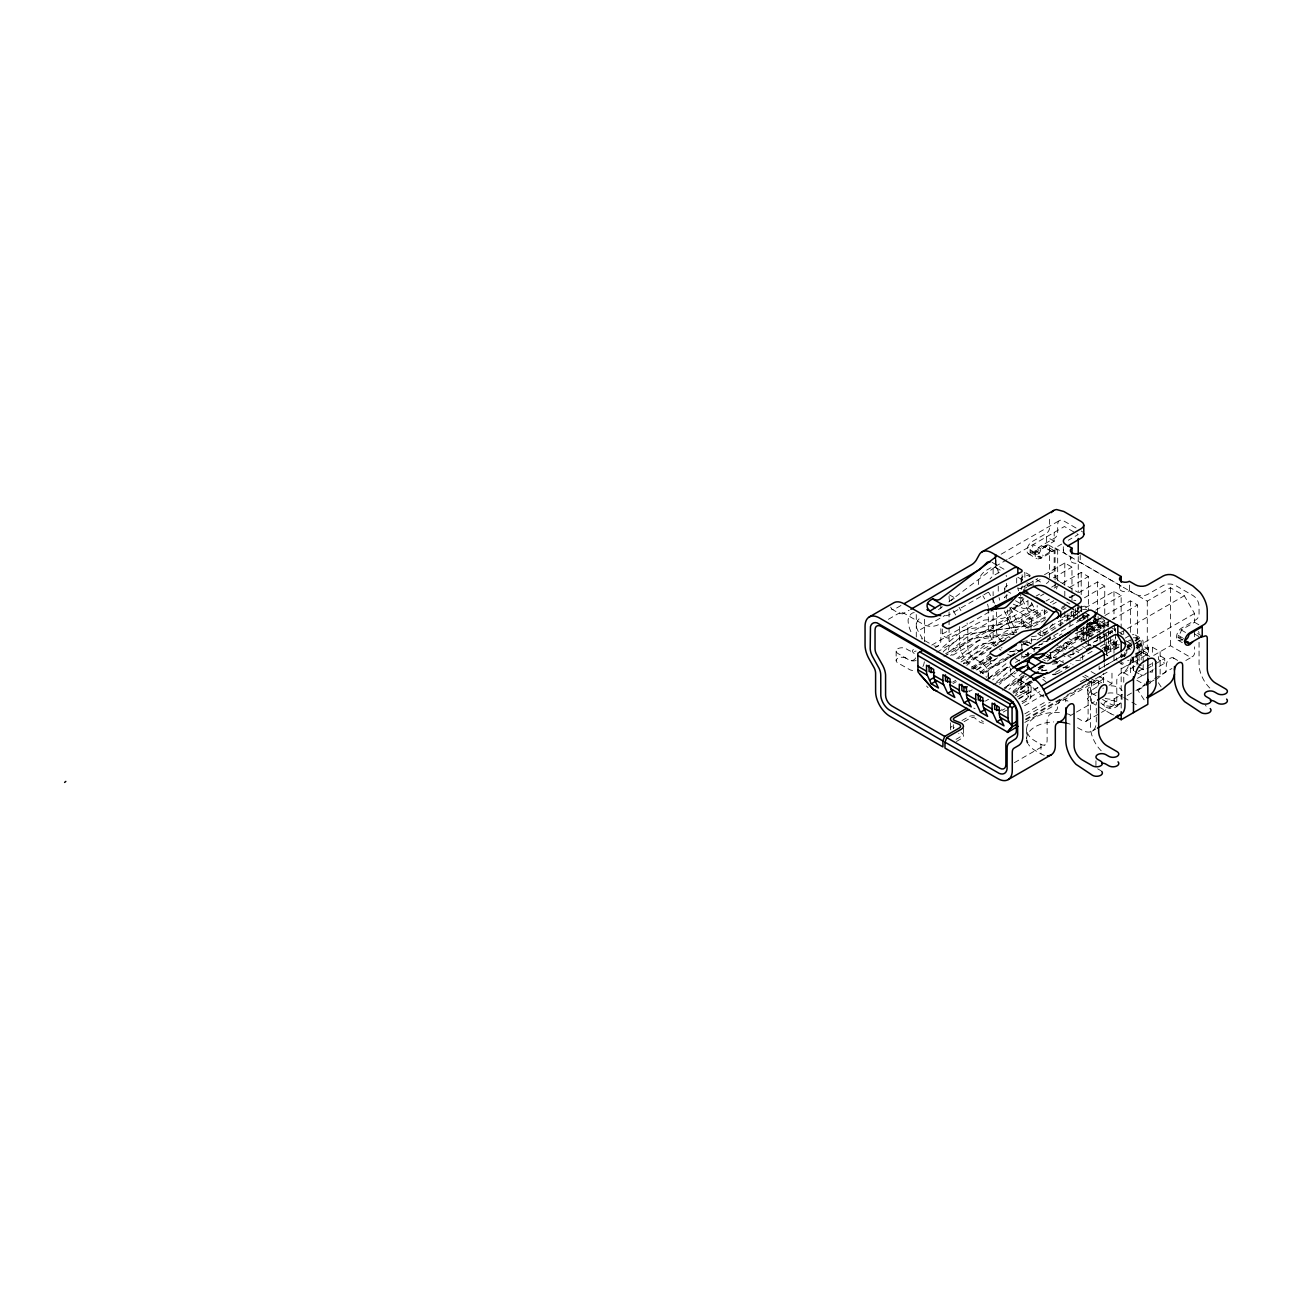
<?xml version="1.0" encoding="UTF-8"?>
<svg xmlns="http://www.w3.org/2000/svg" width="1292" height="1292" viewBox="0 0 1292 1292"><rect width="100%" height="100%" fill="white"/><g stroke="black" fill="none" stroke-linecap="round" stroke-linejoin="round"><path stroke-width="0.75" stroke-dasharray="5 3.75" d="M1057.68 580.56L1057.68 551.716A4.344 2.503 -60 0 0 1054.595 549.94L1051.591 551.458L1043.032 546.112L1032.066 553.493A7.251 4.183 -60 0 1 1026.93 550.537A7.251 4.183 -60 0 1 1032.066 541.655L1046.407 533.37A4.344 2.503 -60 0 0 1049.475 528.057L1049.475 519.772A20.284 11.709 60 0 1 1049.96 515.766M1076.01 527.992L1063.817 520.951A8.689 5.023 60 0 0 1057.68 524.504L1057.68 532.788A4.344 2.503 -60 0 1 1054.595 538.118L1040.254 546.387A7.251 4.183 -60 0 0 1035.134 555.269A7.251 4.183 -60 0 0 1040.254 558.225L1051.236 550.973M1050.428 652.831L1050.315 660.067M1105.161 698.294A11.596 6.686 0 0 0 1113.946 698.972L1122.15 694.24M1116.966 706.336L1122.15 701.33M938.38 624.747A10.772 6.218 0 0 1 923.861 624.714L903.98 613.232L901.025 612.343L899.49 613.232L902.43 613.926L909.164 610.244M1052.786 623.971L1044.679 634.114A12.807 7.009 -62.5 0 1 1044.146 634.776M1023.91 598.842L1009.779 613.975A12.807 7.768 -57.4 0 1 1002.075 618.383L984.972 620.015A10.417 6.315 -57.4 0 0 982.178 620.903L950.185 637.537A2.891 1.68 0 0 1 946.681 637.812L943.16 635.858A2.875 1.663 0 0 1 942.934 633.645L946.729 631.659M1024.831 722.454L1094.389 682.257L1101.591 675.716M990.27 653.671L973.603 667.786A3.65 2.116 -60 0 0 972.811 668.626M976.704 670.015L991.981 657.095M997.44 657.806L980.773 671.921A3.65 2.116 -60 0 0 980.24 672.454M1007.55 667.237L993.096 679.479A1.825 1.05 -60 0 0 992.708 679.899M1013.832 667.27L997.166 681.385A3.65 2.116 -60 0 0 996.374 682.224M1014.721 671.388L1000.266 683.613A1.825 1.05 -60 0 0 999.653 684.372M1023.054 672.599L1006.387 686.714A3.65 2.116 -60 0 0 1005.354 687.877M1023.942 676.701L1009.488 688.943A1.825 1.05 -60 0 0 1008.971 689.524M1030.225 676.733L1013.558 690.849A3.65 2.116 -60 0 0 1012.54 692.028M1031.113 680.852L1016.659 693.077A1.825 1.05 -60 0 0 1015.867 694.208M1144.131 699.828L1137.832 690.154L1145.148 684.211M1156.275 679.511L1165.045 672.373A9.06 5.233 60 0 0 1166.272 669.45L1166.272 665.283A5.798 3.343 -60 0 1 1170.374 658.193A5.798 3.343 -60 0 1 1174.476 660.551M1120.051 703.736L1113.946 706.062A11.596 6.686 0 0 1 1102.754 704.334M1047.473 661.003L1095.309 624.488A3.133 1.938 -3.8 0 0 1095.422 622.033L1095.422 618.254M942.369 606.739L939.171 609.162A23.272 12.468 -63.3 0 1 938.46 609.517M948.796 601.894L995.324 566.768M1021.73 649.86L997.715 665.283A2.875 1.663 0 0 1 993.903 665.154L990.512 663.119A2.891 1.68 0 0 1 990.98 661.1L994.372 658.92M1036.992 640.041L1079.401 612.763M1096.876 686.924L1090.803 690.784A16.376 9.464 60 0 0 1088.106 698.907L1088.106 717.173A8.689 5.023 60 0 1 1081.953 720.71L1077.576 718.19M900.96 605.512L895.792 608.5A8.656 4.296 -53.9 0 1 891.674 609.065L890.689 607.159M888.379 619.304L899.943 612.634M1001.171 554.187L1059.472 520.531M1007.082 559.63L993.128 567.689L993.128 575.699M1008.826 558.628L1064.414 526.522L1078.239 534.517L1068.306 540.25M999.314 572.388A11.596 6.686 -60 0 0 998.248 572.937L994.146 575.295A11.596 6.686 -60 0 0 990.043 578.929M1057.244 579.414A8.689 5.023 60 0 1 1054.175 571.484L1054.175 550.699L1040.851 558.386A4.344 2.503 -60 0 0 1037.783 556.61L1037.783 554.252A4.344 2.503 -60 0 0 1040.851 548.922L1054.175 541.235L1054.175 532.449M1054.175 550.699L1046.488 546.258L1033.164 553.961A4.344 2.503 -60 0 0 1030.095 552.185L1030.095 549.811A4.344 2.503 -60 0 0 1033.164 544.497L1040.851 548.922M1055.063 579.882L1055.063 547.889L1061.685 544.077M920.437 629.575L945.017 615.38M1020.793 588.393L1037.718 578.622M1044.485 574.714L1064.802 562.973L1071.972 567.123L1071.972 593.351M1028.222 586.471L1042.063 578.477M1048.975 574.488L1054.175 571.484M931.742 645.128L989.462 611.794M1053.351 577.863L1071.972 567.123M935.198 647.647L938.476 645.758M936.781 652.282L1020.793 603.768L1020.793 592.237M1011.265 607.192A8.689 5.023 60 0 0 1013.622 609.097L1027.447 601.103M1036.103 596.113L1039.559 594.11M1051.672 587.133L1058.584 583.128M1040.561 595.903L1043.952 593.949M1054.111 588.086L1060.877 584.178M1062.573 583.193L1081.194 572.437L1088.365 576.587L1088.365 610.89M945.663 653.655L1010.037 616.494L1010.037 607.288M1028.287 607.288L1033.196 604.446M943.951 656.417L1027.964 607.918L1037.185 613.232L1037.185 605.544M993.128 631.578L1007.469 623.293L1007.469 609.921M1046.052 601.022L1049.427 599.068M1069.744 587.327L1088.365 576.587M952.64 655.302L1011.297 621.452A8.446 4.877 60 0 1 1010.037 616.494M1004.272 610.906L1010.15 622.469L1028.593 611.827L1034.892 609.42L1031.371 602.524M1010.15 622.469L1016.449 620.079L1034.892 609.42M1028.125 628.17L1021.261 624.197L1021.261 619.466L1040.044 608.629M1050.283 602.702L1053.707 600.732M958.309 658.775L1042.612 610.099M1052.851 604.188L1056.258 602.217M1021.261 624.197L1045.163 610.405M1013.622 609.097L1031.549 619.449L1046.665 610.712M1069.647 597.453L1073.087 595.467M1070.503 597.55L1077.27 593.642M1078.965 592.657L1097.586 581.901L1104.757 586.051L1104.757 616.316M960.973 661.972L1047.731 611.875M963.767 663.894L1010.069 637.166M1025.493 628.267L1046.359 616.219M1061.733 607.337L1068.565 603.396M965.964 663.813L988.493 650.813M1028.384 627.783L1045.729 617.77M1061.33 608.758L1064.802 606.755M1045.503 619.659L1033.552 626.572L1021.261 619.466M1062.589 609.808L1065.997 607.838M1084.44 597.776L1104.757 586.051M971.374 667.318L990.447 656.304M971.39 668.965L992.208 656.95M972.989 669.224L991.852 658.339M1062.412 617.592L1081.194 606.755M952.656 682.144L955.789 680.335M1078.642 610.002L1078.642 605.27L1081.711 607.046L1081.711 611.778L1078.642 610.002L1037.654 633.661L1040.222 635.147L1081.194 611.487M952.947 683.63L956.371 681.659M976.946 669.773L995.809 658.888M1069.97 616.785L1113.979 591.365L1121.149 595.515L1121.149 629.818M980.16 673.358L1024.734 647.631M982.356 673.277L1022.23 650.264M1078.982 619.272L1085.813 615.331M1077.14 620.919L1087.299 615.057M1095.761 610.179L1121.149 595.515M1088.365 615.622L1047.392 639.282L1049.944 640.767M1034.101 651.685L1034.101 648.132L1054.595 636.31M1084.279 619.175L1081.194 620.951L1078.126 619.175M1051.656 639.782L1061.895 633.871M987.782 678.429L1008.6 666.414M1015.528 662.408L1031.145 653.397M985.957 680.674L1009.956 666.817M972.182 689.815L969.048 691.608L969.048 688.458M1086.491 624.391L1095.035 619.466L1098.103 621.242A2.891 1.68 -60 0 1 1100.154 622.421L1100.154 634.437M1080.015 629.317L1093.016 621.807L1099.169 625.36L1079.66 636.617A8.689 5.023 -60 0 1 1073.975 635.519M1086.362 639.702L1086.362 626.249L1103.287 616.478M1104.983 615.493L1130.371 600.828L1137.541 604.979L1137.541 639.282L1132.422 642.253M1075.396 633.758L1097.586 620.951L1097.586 625.683L1047.295 654.721M993.128 684.808L1015.415 671.937M1056.565 648.18L1104.757 620.354M998.748 682.757L1016.077 672.744M1055.063 650.328L1060.974 649.472A22.868 13.195 -60 0 0 1063.784 648.745L1063.784 644.014L1066.336 645.499L1105.613 622.825M1110.458 620.612L1093.533 630.383L1086.362 626.249M1112.154 619.643L1137.541 604.979M1063.784 648.745L1104.757 625.086M1055.063 547.889L1147.28 601.135L1170.455 587.747L1184.296 595.741L1194.535 613.49L1194.535 622.276L1181.211 629.963A4.344 2.503 -60 0 1 1178.142 635.293L1178.142 637.65A4.344 2.503 -60 0 1 1181.211 639.427M1108.391 624.181L1097.586 630.415L1088.365 625.086L1088.365 638.474M1073.168 646.291L1066.336 650.231L1056.614 644.611M1081.711 641.349L1100.493 630.512M1024.685 674.876L1019.759 677.719A5.798 3.343 0 0 0 1020.583 682.838L1026.316 685.099A4.344 2.503 0 0 1 1026.93 688.959L1015.092 695.79M1004.175 687.893L1023.264 676.879M1038.865 667.867L1042.337 665.865M1002.35 690.138L1026.349 676.281M1038.348 669.353L1045.212 665.38M985.441 701.072L988.574 699.279M1096.407 638.781L1109.408 631.271L1112.493 633.048M1112.477 630.108L1104.757 634.55L1107.842 636.326M1070.196 654.802A22.868 13.195 -60 0 0 1073.006 654.075L1113.979 630.415M961.975 720.532L968.532 716.753A5.798 3.343 0 0 1 975.573 716.236M1029.595 681.498L1019.759 687.183A5.798 3.343 0 0 0 1020.583 692.302L1026.316 694.563A4.344 2.503 0 0 1 1026.93 698.423L1021.859 701.346M1012.944 692.302L1031.807 681.401M964.026 721.727L970.583 717.932A2.891 1.68 0 0 1 975.024 718.174L978.948 721.485A7.251 4.183 0 0 0 985.312 723.294M1013.396 693.223L1032.469 682.208M1120.535 632.547L1125.72 629.559M1127.432 628.558L1184.296 595.741M1055.629 672.389L1070.987 663.523M1080.177 658.209L1093.678 650.425M1100.429 646.517L1115.626 637.747M1017.143 696.969L1028.981 690.138A7.251 4.183 0 0 0 1027.964 683.726L1022.23 681.465A2.891 1.68 0 0 1 1021.811 678.898M1057.68 673.568L1073.038 664.702M1102.205 648.455L1115.868 640.574M1117.677 640.703L1106.291 647.276A2.891 1.68 -60 0 1 1104.256 646.097M1018.839 698.358L1037.912 687.344M1103.82 649.295L1117.693 641.284M1018.726 699.004L1037.864 687.958M1104.757 649.941L1118.42 642.043M1125.251 638.103L1130.371 635.147L1130.371 600.828M1004.966 708.743L1001.833 710.535L1001.833 707.386M1105.306 650.797L1108.391 649.02L1108.391 637.101M1105.613 651.216L1119.276 643.335M1107.567 655.593A8.689 5.023 -60 0 1 1106.291 652.008L1119.308 644.498M956.032 739.347L959.31 737.457A4.344 2.503 0 0 0 958.696 733.614M1003.238 712.102L1006.629 710.148M1022.521 701.556L1039.915 691.511M1106.469 653.687L1118.42 646.775M1126.963 641.849L1130.371 639.879L1130.371 644.611L1126.915 646.614M1118.953 647.066L1112.444 650.829A2.891 1.68 -60 0 1 1110.393 649.634L1110.393 631.627M956.451 741.479L961.361 738.636A7.251 4.183 0 0 0 961.167 732.612M1022.214 703.51L1028.981 699.602A7.251 4.183 0 0 0 1027.964 693.19L1022.23 690.929A2.891 1.68 0 0 1 1021.811 688.361M1130.71 643.238L1127.302 645.209L1131.953 647.841M1024.588 705.69L1043.661 694.676M1127.076 647.114L1131.953 644.288M1131.566 645.693L1126.446 648.649L1131.566 645.693M1125.59 650.926L1132.422 646.985M1136.54 645.774L1141.175 643.109M1136.976 646.711L1194.535 613.49M1099.121 669.159L1126.446 653.381L1099.121 669.175L1099.121 664.427M1122.7 656.74L1125.946 654.866M1137.315 648.293L1142.193 645.467L1148.346 649.02L1128.837 660.293M1024.831 713.83L1047.376 700.813M1080.322 681.788L1087.25 677.783M1025.993 716.107L1050.364 702.04M1135.7 653.962L1142.193 650.199L1148.346 653.752L1128.837 665.025A8.689 5.023 -60 0 1 1122.748 662.36M1137.541 663.038L1137.541 653.477L1148.346 647.244L1152.448 647.244L1160.135 651.685L1160.135 676.524M1025.412 719.224L1059.908 699.311M1066.804 695.322L1085.781 684.372M1087.509 683.371L1110.264 670.419M1025.913 719.822L1091.482 682.16L1086.265 679.14M1141.175 665.59L1136.056 662.635L1131.953 662.635L1121.149 668.868L1118.291 667.205M1123.765 682.241L1123.765 672.68L1135.523 665.897M1153.708 655.399L1170.455 645.725L1188.382 656.078A8.689 5.023 60 0 0 1194.535 652.525L1194.535 646.856M1183.714 638.668L1181.647 639.847A7.251 4.183 -60 0 1 1176.527 636.891A7.251 4.183 -60 0 1 1181.647 628.025L1195.988 619.74A4.344 2.503 -60 0 0 1199.057 614.411L1199.057 606.142A8.689 5.023 60 0 0 1192.92 595.483L1175.494 585.438A8.689 5.023 0 0 0 1163.204 585.438L1147.829 594.304A8.689 5.023 0 0 1 1135.539 594.304L1129.386 590.751A5.798 3.343 0 0 1 1121.198 590.751A5.798 3.343 0 0 1 1121.198 586.019L1080.209 562.359A5.798 3.343 0 0 1 1072.021 562.359A5.798 3.343 0 0 1 1072.021 557.627L1065.868 554.074A8.689 5.023 0 0 1 1064.495 548.018M1097.166 692.173L1089.431 696.646A5.798 3.343 0 0 0 1089.431 701.378L1114.205 715.671M1109.117 685.277L1111.976 683.63L1111.976 669.434M1138.284 671.339A8.689 5.023 -60 0 0 1139.092 670.936L1145.584 667.173M1147.215 666.236L1153.724 662.489M1146.86 668.804L1153.368 665.057M1154.983 664.12L1164.738 658.484L1164.738 663.216L1154.983 668.852M1069.921 715.881L1074.831 713.039M1076.478 712.086L1094.502 701.669M1137.541 678.332L1148.346 672.098M1150.106 671.662L1153.368 669.789M1146.036 683.468L1152.948 679.463M1154.677 678.478L1171.973 668.481M1185.814 660.503L1192.742 656.497M1127.222 695.532L1134.15 691.527M1135.878 690.526L1148.007 683.533M1149.735 682.531L1156.663 678.526M1137.832 690.154L1144.534 686.294M1146.214 685.325L1152.932 681.449M1014.382 762.668L1045.325 744.806M1086.297 721.146L1099.799 713.346M1101.495 712.377L1114.996 704.576M1092.386 731.014L1095.761 729.059M988.267 592.221L948.99 614.847A23.288 14.406 -56.1 0 1 943.531 615.977M991.4 647.696L990.609 647.841A22.917 13.227 -60 0 0 982.76 651.782L967.482 664.686A1.825 1.05 -60 0 0 966.868 665.445M1022.327 641.591L1037.734 638.975A12.807 7.009 -62.5 0 0 1038.3 638.862M1016.368 632.256L974.216 638.377A22.917 13.227 -60 0 0 966.368 642.318L951.09 655.222A1.825 1.05 -60 0 0 950.686 655.642M1014.866 634.081L985.618 638.296A28.715 16.586 -60 0 0 973.877 644.207L957.211 658.322A3.65 2.116 -60 0 0 956.661 658.855M1004.498 640.751L983.438 643.691A22.917 13.227 -60 0 0 975.589 647.631L960.311 660.551A1.825 1.05 -60 0 0 959.342 662.231M1031.501 636.73L1043.484 635.115M1024.895 642.851L1032.76 641.72M1021.52 644.95L1031.258 643.545M1042.967 641.849L1048.813 641.01M1010.473 651.604L1022.295 649.892M1034.117 648.18L1040.012 647.324M1009.181 651.911L1022.828 649.941M1034.537 648.245L1040.383 647.405M1011.733 656.594L1007.001 657.305A22.917 13.227 -60 0 0 999.152 661.246L983.874 674.149A1.825 1.05 -60 0 0 983.164 675.086M1025.525 654.592L1029.466 654.027M1022.311 656.659L1026.203 656.11M1049.605 652.718L1065.206 650.474M1044.598 658.5L1056.775 656.869M1068.468 655.173L1074.33 654.333M1053.739 662.36L1063.591 660.939M1040.658 665.848L1044.55 665.283M1052.35 664.153L1058.196 663.313M1075.752 660.777L1081.598 659.937M1041.287 670.806L1049.169 669.676M1062.961 667.673L1068.872 666.833M1041.982 670.839L1049.766 669.708M1063.413 667.738L1067.321 667.173M1052.399 674.376L1060.28 673.245M1043.758 695.532L1040.738 695.128L1033.083 687.764L1013.203 676.297A10.772 6.218 0 0 1 1011.071 669.854M1082.777 609.388L1086.879 609.388M1091.998 637.198L1086.879 634.227L1082.777 634.227L1082.777 628.493M1133.326 637.78L1136.056 637.78L1141.175 640.735L1141.175 659.857M1149.718 672.098L1152.448 672.098L1152.448 662.538M1051.494 551.426L1043.225 546.629L1046.407 545.208A4.344 2.503 -60 0 1 1049.475 546.984L1049.475 577.75M1017.838 577.249L1026.042 581.965M1028.836 645.483L1021.811 641.93L1028.803 645.968M1054.175 541.235L1046.488 536.794L1046.488 546.258M1194.535 622.276L1202.222 626.717M1048.571 544.998L1056.775 549.73M1197.603 633.516L1202.222 636.181M1194.535 634.001L1199.444 636.843M1181.211 629.963L1188.898 634.404M1035.021 550.731L1043.225 555.463M1030.095 549.811L1037.783 554.252M1178.142 635.293L1185.83 639.734M1032.26 551.959L1039.947 556.4M1030.095 552.185L1040.851 558.386M1178.142 637.65L1185.83 642.092M1028.432 553.848L1036.636 558.58M1178.029 640.218L1182.939 643.045M1060.312 582.127L1078.239 592.479L1078.239 556.497M1135.232 635.018L1141.385 638.555M1030.241 575.328L1023.684 571.548A5.798 3.343 -60 0 1 1024.879 574.197L1024.879 578.138M1173.281 657.903L1178.191 660.745M1036.152 579.51L1041.287 582.482A11.596 6.686 60 0 0 1042.353 583.015M1093.016 617.075L1099.169 620.628L1079.66 631.885A2.891 1.68 -60 0 1 1078.868 632.159M1110.942 627.428L1115.561 630.092L1096.052 641.349A2.891 1.68 -60 0 1 1094.276 641.203M1164.738 658.484L1158.601 654.931L1158.601 659.663L1164.738 663.216M1066.772 602.169L1069.841 603.945M1084.699 612.521L1089.301 615.186M1099.557 621.097L1105.694 624.65M1117.483 631.449L1122.086 634.114M992.094 562.359L1005.903 570.337M1027.608 582.87L1033.891 586.487M1075.396 610.454L1087.25 617.301M1104.999 627.541L1091.966 620.015L1091.998 635.276M1125.8 640.735L1130.419 643.4M1082.631 617.043L1085.506 618.707M1097.586 625.683L1104.757 629.818M995.841 567.624L1002.398 571.403M1145.439 653.994L1150.348 656.82M998.102 570.725L998.248 572.937M1071.972 615.622L1076.591 618.287M1127.302 647.567L1130.371 649.343M1137.541 653.477L1144.034 657.224M1104.967 644.692L1108.391 646.662M1121.359 654.156L1124.783 656.126M1104.854 647.421L1110.991 650.958M1139.173 667.237L1143.791 669.886M1006.452 590.751L1013.267 594.708M1015.56 600.748L1020.793 603.768M1086.362 641.623L1077.14 636.31L1077.14 632.466M1085.555 642.964L1090.173 645.629M1103.481 653.316L1108.1 655.981M1118.339 661.892L1124.492 665.445M1134.731 671.372L1140.884 674.909M1013.267 604.172L1022.957 608.322A23.191 13.388 60 0 0 1031.84 603.202M1069.114 638.813L1071.972 640.477M1082.631 646.614L1085.506 648.277M1123.765 672.68L1130.274 676.443M1136.798 680.206L1141.692 683.032A8.689 5.023 60 0 0 1144.76 683.856M1065.028 642.334L1071.989 646.339M1073.717 647.34L1078.933 650.361M1041.643 631.239L1044.517 632.902M1075.865 650.99L1078.739 652.654M1055.919 648.891L1066.013 654.721M1067.693 655.706L1071.068 657.644M1054.595 650.506L1065.028 656.53M1091.11 671.582L1098.071 675.603M1099.799 676.604L1111.976 683.63M949.507 594.885L954.433 597.728M1097.457 680.303L1102.367 683.145M1026.656 641.462L1031.549 644.288M1057.599 659.34L1052.544 656.417A5.798 3.343 0 0 0 1048.458 655.432M1059.278 660.309L1066.013 664.185M1084.892 675.086L1088.268 677.04M1089.947 678.009L1100.041 683.839M1123.765 697.535L1130.274 701.298M1131.905 702.234L1138.43 705.997M1048.022 656.158L1051.494 658.177M1082.793 676.249L1086.265 678.252M1030.548 646.985L1035.764 649.989M1046.213 656.029L1051.446 659.033M1053.174 660.05L1058.406 663.054M1023.248 643.045L1028.464 646.065M1030.208 647.066L1035.425 650.07M1045.858 656.094L1051.074 659.114M1052.818 660.115L1058.035 663.135M1085.861 679.188L1091.708 682.515A5.927 3.424 60 0 0 1094.389 682.257M1015.706 649.343L1018.968 651.233M1095.955 695.677L1089.431 691.914A5.798 3.343 0 0 1 1089.431 687.183L1101.737 680.077A5.798 3.343 0 0 0 1101.737 675.345M1102.48 699.44L1110.636 704.156A8.689 5.023 60 0 0 1116.789 700.603L1116.789 682.337A16.376 9.464 60 0 1 1119.502 674.214L1125.849 670.177A8.753 5.669 67 0 0 1127.302 668.319A10.11 7.623 84.3 0 0 1128.449 665.751A11.596 6.686 -60 0 1 1135.539 656.934L1139.641 654.56A11.596 6.686 -60 0 1 1147.215 656.029M1007.55 654.091L1021.811 662.328M1064.673 699.23L1067.951 701.12M891.674 609.065L899.943 613.829M1040.738 695.128L1044.033 697.034M1077.576 727.654L1083.665 731.014A20.284 11.709 60 0 0 1096.294 721.905L1096.294 703.639A8.689 5.023 60 0 1 1096.423 702.315M929.255 643.206L922.423 639.265A5.798 3.343 0 0 0 921.228 638.732M1097.635 768.805L1100.703 770.581M1061.766 699.521A5.798 3.343 -60 0 0 1057.68 706.611A8.689 5.023 60 0 1 1055.887 710.584L1049.831 714.444A16.376 9.464 60 0 0 1047.118 722.567L1047.118 740.833A8.689 5.023 60 0 1 1040.964 744.37L1035.134 741.01A28.973 16.731 0 0 1 1030.532 720.807A28.973 16.731 0 0 1 1063.122 713.006M1044.275 755.303A20.284 11.709 60 0 1 1040.964 753.85L1035.134 750.474A28.973 16.731 0 0 1 1028.384 744.353M995.179 564.136L995.438 564.313A3.117 1.922 -3.8 0 1 995.324 566.768M1046.568 682.434L1042.644 679.14A2.891 1.68 0 0 0 1041.723 678.639M1100.913 702.945L1104.935 706.336M1209.845 688.071L1209.183 687.441A23.191 13.388 60 0 1 1199.057 664.104L1199.057 637.198M1101.236 750.781L1100.574 750.135A23.191 13.388 60 0 1 1090.464 726.815L1090.464 687.683A5.798 3.343 -60 0 1 1094.55 680.593A5.798 3.343 -60 0 1 1098.652 682.951A8.689 5.023 60 0 1 1098.442 684.663M1158.375 682.741L1162.574 689.185M1007.469 623.293L1013.622 633.936L993.128 645.774L993.128 611.601M988.655 592.398L990.512 595.612M982.841 595.693L984.682 598.907M959.052 607.353L960.893 610.567M953.221 610.648L955.999 615.476M922.682 639.055L918.063 631.013A8.689 5.023 60 0 1 916.286 624.989A5.798 3.343 -60 0 1 922.423 617.334M992.353 598.842L993.806 601.652A16.376 9.464 60 0 1 994.695 603.558M1028.593 611.827L1021.875 598.6A34.803 20.091 60 0 1 1020.648 596.032M1010.312 607.983L1016.449 620.079M1011.297 621.452L1016.481 632.143M978.286 584.533L978.851 579.397A11.596 6.686 -60 0 1 985.957 570.563L990.043 568.189A11.596 6.686 -60 0 1 997.973 570.644M1194.535 631.74L1194.535 637.408M1170.455 587.747L1170.455 645.725M1152.448 647.244L1152.448 654.899M1148.346 647.244L1148.346 654.899M1147.28 601.135L1147.28 655.109M1143.178 662.554L1143.178 642.544A8.689 5.023 -60 0 0 1137.041 638.991A8.689 5.023 -60 0 0 1132.486 634.76M1143.178 664.556L1143.178 668.562A2.891 1.68 -60 0 0 1144.97 669.886M1142.193 645.467L1142.193 650.199M1139.092 660.923L1139.092 644.902A2.891 1.68 -60 0 0 1137.041 643.723L1140.109 645.499L1136.702 647.47L1140.109 645.499L1140.109 640.767L1137.041 638.991L1137.041 665.025M1137.541 644.014L1137.541 648.745M1136.056 637.78L1136.056 641.607M1136.056 653.074L1136.056 662.635M1133.488 656.707L1133.488 672.68M1132.939 657.37L1132.939 667.383A8.689 5.023 -60 0 0 1133.762 670.451M1131.953 639.702L1131.953 647.34M1131.953 656.901L1131.953 662.635M1130.371 658.904L1130.371 674.182M1129.386 585.082L1129.386 590.751M1126.785 649.085L1126.785 653.09M1124.783 652.298L1124.783 656.578M1123.717 631.303L1123.717 634.453M1122.037 694.385L1122.037 701.475M1121.149 653.574L1121.198 657.644M1121.149 659.308L1121.198 709.696M1119.502 584.598L1119.502 588.393M1116.546 641.898L1116.546 649.908M1115.561 628.316L1115.561 632.143M1115.561 634.049L1115.561 651.249M1114.495 625.974L1114.495 630.706A2.891 1.68 -60 0 1 1115.949 630.561M1114.205 698.907L1114.205 705.997M1113.979 591.365L1113.979 619.627M1113.979 639.879L1113.979 653.251M1113.979 655.173L1113.979 662.812M1108.391 621.807L1108.391 635.648M1107.325 621.84L1107.325 626.572L1104.256 624.795A2.891 1.68 -60 0 1 1106.291 625.974M1106.291 633.984L1106.291 639.992M1106.291 641.995L1106.291 652.008M1104.757 638.377L1104.757 651.749M1104.256 620.063L1104.256 632.079M1104.256 634.081L1104.256 642.092M1104.289 663.555L1104.289 667.221M1103.271 628.413L1103.271 618.852L1099.169 618.852L1099.169 632.24M1103.271 630.318L1103.271 637.973M1103.433 677.719L1103.433 683.387M1100.154 636.439L1100.154 644.45M1099.169 634.146L1099.169 641.785M1098.103 616.51L1098.103 621.242M1097.586 581.901L1097.586 614.201M1097.586 634.243L1097.586 641.882M1096.068 619.336L1096.068 623.132M1095.939 760.762L1095.939 766.447M1095.035 614.734L1095.035 619.466M1094.001 618.157L1094.001 632.159M1091.482 681.255L1091.482 702.557M1089.899 622.518L1089.899 636.536M1088.365 640.38L1088.365 646.113M1087.864 614.604L1087.864 620.612M1087.864 622.615L1087.864 636.617A2.891 1.68 -60 0 0 1088.462 637.957M1087.735 689.54L1087.735 699.004M1086.879 624.682L1086.879 634.227M1083.762 614.96L1083.762 618.965M1083.762 626.975L1083.762 638.991A8.689 5.023 -60 0 0 1083.81 639.879M1082.777 613.216L1082.777 620.854M1082.728 654.963L1082.728 659.695M1081.194 572.437L1081.194 594.643M1081.259 605.883L1081.259 609.679M1081.194 628.59L1081.194 641.979M1080.209 554.785L1080.209 562.359M1077.609 606.691L1077.609 618.69M1075.606 608.613L1075.606 614.346M1073.507 613.054L1073.507 621.064M1073.006 649.343L1073.006 654.075M1071.972 595.37L1071.972 601.426M1071.456 611.148L1071.456 617.156M1070.325 556.206L1070.325 560.001M1069.97 620.628L1069.97 628.316M1067.919 613.732L1067.919 619.466M1067.37 615.509L1067.37 619.514M1066.336 645.499L1066.336 648.649M1064.802 562.973L1064.802 589.217M1064.802 591.235L1064.802 597.292M1064.802 611.487L1064.802 621.032M1063.316 546.742L1063.316 550.537M1060.748 621.064L1060.748 626.846M1055.063 581.885L1055.063 587.876M1050.816 652.864L1050.816 658.193A11.596 6.686 0 0 0 1049.265 654.85M1049.944 636.035L1049.944 639.185M1044.356 609.679L1044.356 617.382M1040.964 744.37L1040.964 753.85M1040.222 630.415L1040.222 635.147A22.868 13.195 -60 0 1 1037.411 635.874M1033.083 580.899L1033.083 588.781M1031.549 619.449L1031.549 627.088M1031.549 638.555L1031.549 642.382M1031.097 687.409L1031.097 696.872M1031 629.818L1031 625.086L976.397 632.983A28.715 16.586 -60 0 0 964.656 638.878L947.989 652.993A3.65 2.116 -60 0 0 946.955 654.172M1028.141 652.767L1028.141 656.32M1028.206 687.312L1028.206 696.776M1027.964 600.215L1027.964 607.918M1027.641 652.864L1027.641 656.417M1026.639 729.173L1026.639 738.636A28.973 16.731 0 0 1 1053.739 721.937M1024.879 586.019L1024.879 591.946M1022.133 574.73L1022.133 580.399M1021.811 643.836L1021.811 651.233M1021.811 653.09L1021.811 658.629M1021.132 578.929L1021.132 584.598M1020.971 679.996L1020.971 689.46M1018.08 679.899L1018.08 689.363M1016.691 583.096L1016.691 578.929A5.798 3.343 -60 0 1 1016.836 577.621M1010.36 668.319L1010.36 672.115M1006.452 583.338L1006.452 587.117M1006.452 594.691L1006.452 598.471M1004.74 588.393L1004.74 597.857A5.798 3.343 0 0 1 1010.538 594.514M998.248 586.18L998.248 593.739M996.084 559.727L996.084 565.395M995.438 558.628L995.438 564.313M993.128 591.639L993.128 595.709M993.128 597.631L993.128 603.719M990.124 656.594L990.124 662.279M988.315 608.161L988.315 626.426A20.284 11.709 60 0 0 996.213 645.79M988.299 673.568L988.299 681.142M963.477 728.333L963.477 735.907M959.617 626.555L959.617 642.996A20.284 11.709 60 0 0 972.295 666.753L979.804 671.21A28.973 16.731 0 0 1 986.555 677.315M953.351 724.715L953.351 728.494M950.46 722.729L950.46 728.397M949.071 611.923L949.071 617.786M949.071 619.756L949.071 625.619M949.071 627.573L949.071 645.176A23.191 13.388 60 0 1 946.874 653.381M942.32 628.994L942.32 634.663M940.867 603.283L940.867 611.1M940.867 628.703L940.867 640.444A11.596 6.686 60 0 1 932.679 645.176M924.474 641.769L924.474 620.257A5.798 3.343 -60 0 0 923.925 618.206M916.286 637.037L916.286 615.525A5.798 3.343 -60 0 0 915.737 613.474M896.147 651.087L896.147 660.551M1081.711 607.046A8.689 5.023 -60 0 1 1086.588 607.014M992.789 642.447A28.715 16.586 -60 0 0 981.048 648.342L964.381 662.457A3.65 2.116 -60 0 0 963.347 663.636M1091.175 646.129A8.689 5.023 -60 0 1 1090.109 644.256M1088.381 615.105A2.891 1.68 -60 0 1 1089.479 615.315M1069.065 596.888A8.689 5.023 -60 0 1 1070.196 597.55M1073.813 600.312A8.689 5.023 -60 0 1 1075.816 600.699M943.192 652.024A1.825 1.05 -60 0 1 943.919 651.087L959.197 638.167A22.917 13.227 -60 0 1 967.046 634.227L1021.019 626.41A22.868 13.195 -60 0 0 1023.813 625.683L1023.813 620.951L969.226 628.833A28.715 16.586 -60 0 0 957.485 634.743L940.818 648.859A3.65 2.116 -60 0 0 940.027 649.698M1001.074 647.938A28.715 16.586 -60 0 1 1002.011 647.76M1128.304 660.519A2.891 1.68 -60 0 1 1127.593 660.519M1122.425 656.869A2.891 1.68 -60 0 1 1120.649 655.561M1120.907 634.13A2.891 1.68 -60 0 1 1122.538 634.63M988.961 678.413A3.65 2.116 -60 0 1 989.995 677.25L1006.662 663.135A28.715 16.586 -60 0 1 1007.647 662.328M1117.015 660.373A8.689 5.023 -60 0 1 1116.546 657.919M1145.229 674.489A8.689 5.023 -60 0 1 1139.092 670.936M906.031 658.193A5.798 3.343 0 0 0 897.843 658.193A5.798 3.343 0 0 0 897.843 662.925L910.23 669.918L914.365 671.016A23.191 13.388 60 0 0 916.286 671.033M916.109 660.503A5.798 3.343 0 0 1 909.116 659.97L897.843 653.461A5.798 3.343 0 0 1 897.843 648.729A5.798 3.343 0 0 1 906.031 648.729L909.116 650.506A5.798 3.343 0 0 0 916.109 651.039M914.235 653.461A5.798 3.343 0 0 1 913.315 649.424M1039.495 667.092A23.288 12.403 -63.6 0 1 1038.122 667.77M1206.244 706.11A5.798 3.343 0 0 1 1205.307 705.416M1001.849 641.284A8.689 5.023 60 0 1 996.503 631.158L996.503 612.893A16.376 9.464 60 0 0 996.536 612.037M987.847 676.475A28.973 16.731 0 0 0 979.804 661.746L973.958 658.371A8.689 5.023 60 0 1 967.821 647.728L967.821 629.446A16.376 9.464 60 0 0 967.046 623.035M1004.95 589.265A5.798 3.343 0 0 1 1010.538 585.05M1098.2 685.39A8.689 5.023 60 0 1 1097.635 686.278M1038.526 669.272A2.891 1.68 0 0 1 1042.644 669.676M983.293 721.453A4.344 2.503 0 0 1 981.339 720.532M1055.984 674.295A7.251 4.183 0 0 1 1052.948 674.795M973.716 708.097A2.891 1.68 0 0 1 975.024 708.71M1066.707 713.717A28.973 16.731 0 0 1 1070.115 714.686M1000.993 650.199A20.284 11.709 60 0 1 999.346 648.907M914.235 612.602A5.798 3.343 -60 0 0 908.082 620.257A20.284 11.709 60 0 0 911.603 633.145M1022.489 597.243A11.596 6.686 60 0 1 1018.807 597.582M1103.223 688.038A5.798 3.343 0 0 1 1102.98 688.458M1006.161 575.376A11.596 6.686 -60 0 1 1006.371 576.474M1048.846 581.012A11.596 6.686 60 0 1 1046.262 583.403M1066.707 723.181A28.973 16.731 0 0 1 1070.115 724.15M1062.832 699.069A5.798 3.343 -60 0 1 1065.868 701.879M1026.833 587.101A5.798 3.343 0 0 1 1025.913 587.795M1021.811 588.781A5.798 3.343 0 0 1 1017.708 587.795M1026.833 583.758A5.798 3.343 0 0 1 1027.415 586.293M1021.924 580.592A5.798 3.343 0 0 1 1022.844 576.555A5.798 3.343 0 0 1 1029.837 576.022M1021.342 589.265A5.798 3.343 0 0 1 1022.844 586.019M1025.428 585.163A5.798 3.343 0 0 1 1029.837 585.486M1079.24 606.045A9.69 5.604 0 0 1 1080.08 612.15M1043.193 677.186A5.798 3.343 0 0 1 1045.034 678.187M950.864 729.835A5.798 3.343 0 0 1 952.139 726.217M1198.427 631.546A4.344 2.503 -60 0 1 1199.057 633.355M1021.326 579.236A2.762 1.599 0 0 1 1021.487 581.384M924.345 661.762A23.191 13.388 60 0 1 922.278 667.576M915.657 657.903A11.596 6.686 60 0 1 908.082 659.372M951.122 600.78A5.798 3.343 -60 0 1 954.223 598.503M928.076 687.667A20.284 11.709 60 0 1 926.542 686.02M953.399 728.252A2.891 1.68 0 0 1 954.19 727.396M1038.284 667.463A5.798 3.343 0 0 1 1045.034 668.723M1043.015 635.955A12.807 7.009 -62.5 0 1 1042.434 636.488M1113.946 715.074A20.284 11.709 60 0 1 1110.636 713.62M1081.243 531.012A8.689 5.023 0 0 1 1082.615 532.046M1023.312 598.131A5.798 3.343 0 0 1 1018.92 597.792M987.492 604.155A8.689 5.023 60 0 1 988.251 607.208M1057.114 587.053A23.191 13.388 60 0 1 1056.42 589.007M949.555 601.135A20.284 11.709 60 0 1 949.071 596.597A5.798 3.343 -60 0 0 948.926 595.451M1028.723 654.996A5.798 3.343 0 0 1 1025.735 654.769M1028.981 576.555A5.798 3.343 -60 0 1 1030.047 576.103M999.75 600.166A34.803 20.091 60 0 1 999.023 597.582M1018.613 590.832A34.803 20.091 60 0 1 1017.805 588.231M1059.521 581.61A8.689 5.023 60 0 1 1057.97 580.237M1103.723 673.52A8.446 4.877 60 0 1 1103.029 674.408M1029.191 654.446A11.596 6.686 0 0 1 1028.028 652.831M1039.236 644.401A11.596 6.686 0 0 1 1042.224 644.627M1044.146 665.768A6.961 4.021 0 0 1 1039.236 666.947M1042.709 659.453A6.961 4.021 0 0 1 1045.26 660.923M1107.955 693.142A11.596 6.686 0 0 1 1122.15 697.874M1110.942 685.81A11.596 6.686 0 0 1 1122.15 690.768M1140.109 640.767L1133.278 644.708L1140.109 640.767M1106.033 707.176A6.961 4.021 0 0 0 1117.661 705.367A6.961 4.021 0 0 0 1109.15 700.458A6.961 4.021 0 0 0 1106.033 707.176"/><path stroke-width="1.5" d="M1192.807 641.833L1189.835 644.579A7.251 4.183 -60 0 1 1184.716 641.623A7.251 4.183 -60 0 1 1189.835 632.757L1204.192 624.472A4.344 2.503 -60 0 0 1207.261 619.143L1207.261 610.874A20.284 11.709 60 0 0 1200.09 592.382L1192.92 586.019L1175.494 575.974A8.689 5.023 0 0 0 1163.204 575.974L1147.829 584.84A8.689 5.023 0 0 1 1135.539 584.84L1129.386 581.287A5.798 3.343 0 0 1 1121.198 581.287A5.798 3.343 0 0 1 1121.198 576.555L1080.209 552.895A5.798 3.343 0 0 1 1072.021 552.895A5.798 3.343 0 0 1 1072.021 548.163L1065.868 544.61A8.689 5.023 0 0 1 1065.868 537.52L1081.243 528.638A8.689 5.023 0 0 0 1081.243 521.548L1063.817 511.487L1056.646 509.565A20.284 11.709 60 0 0 1051.397 512.601M995.179 554.672L995.438 554.849A3.117 1.922 -3.9 0 1 995.324 557.304L939.93 599.246A11.628 6.234 -63.3 0 1 936.054 599.908L932.614 598.923C920.405 604.721 930.838 615.38 940.043 615.476A23.288 14.406 -56.1 0 0 940.705 615.67M1095.164 612.408L1095.422 612.57A3.133 1.938 -3.9 0 1 1095.309 615.04L1040.254 657.16A11.644 6.202 -63.6 0 1 1036.41 657.854L1032.986 656.869C1020.825 662.699 1031.21 673.342 1040.431 673.439A23.272 14.341 -56.4 0 0 1049.33 672.761L1113.882 635.212A3.117 1.922 -3.8 0 1 1117.822 634.97C1125.251 636.698 1128.804 647.163 1121.198 651.087L1045.373 694.87M968.952 709.421L954.19 717.932A2.891 1.68 0 0 0 954.594 720.5L960.327 722.761A7.251 4.183 0 0 1 961.361 729.173L946.745 737.603L944.969 742.189L944.969 748.1L997.941 778.688A20.284 11.709 60 0 0 1012.282 770.403L1012.282 752.138A8.689 5.023 60 0 1 1014.058 748.165L1018.677 745.452A20.284 11.709 60 0 0 1022.844 736.198L1022.844 717.351A20.284 11.709 60 0 0 1008.487 692.496L879.4 617.964A20.284 11.709 60 0 0 865.059 626.249L865.059 645.096A20.284 11.709 60 0 0 869.209 659.146L873.828 667.205A8.689 5.023 60 0 1 875.605 673.229L875.605 691.495A20.284 11.709 60 0 0 889.946 716.333L942.918 746.921L942.918 741.01L944.71 736.424L959.31 727.994A4.344 2.503 0 0 0 958.696 724.15L952.963 721.873A5.798 3.343 0 0 1 952.139 716.753L966.901 708.242M1018.064 726.314L1007.534 732.435L1011.604 727.202A9.464 2.923 43.2 0 0 1011.781 725.926L1011.798 725.652A6.105 4.974 0 0 0 1012.088 724.15L1012.072 707.58L1010.037 706.401L1010.037 704.027L919.872 651.976M1016.788 724.214L1011.604 727.202L1007.259 731.918M1018.128 567.931L1017.838 567.786A3.133 1.938 -3.9 0 0 1013.881 568.012L949.878 604.979A11.644 7.203 -56.1 0 1 945.405 605.302L941.432 604.01L929.562 611.31M1118.113 625.651L1117.822 625.506A3.117 1.922 -3.9 0 0 1113.882 625.748L1050.202 662.909A11.628 7.171 -56.4 0 1 1045.761 663.248L1041.804 661.956L1029.95 669.272M1054.094 612.263L1042.66 626.103A7.348 4.021 -62.5 0 1 1038.8 628.72L1024.524 631.126A18.233 9.965 -62.5 0 0 1020.131 632.951L990.98 651.636A2.891 1.68 0 0 0 990.512 653.655L993.903 655.674A2.875 1.663 0 0 0 997.715 655.819L1079.482 603.235A9.69 5.604 0 0 0 1079.24 596.581L1045.535 577.12A9.69 5.604 0 0 0 1034.004 576.975L942.724 624.359L942.708 626.039L946.681 628.348A2.891 1.68 0 0 0 950.185 628.073L982.534 611.245A18.233 11.063 -57.4 0 1 987.411 609.711L1003.254 608.193A7.348 4.457 -57.4 0 0 1007.534 605.819L1020.228 592.705L1023.442 592.608L1029.272 594.062L1055.58 609.243L1056.646 610.971L1054.094 612.263L1020.228 592.705M1146.812 697.632L1150.849 694.353A34.803 20.091 60 0 0 1156.033 684.841L1155.71 661.633M943.176 624.036L942.369 625.506M999.459 655.658L1016.416 644.789M1013.138 667.916L1087.977 620.079A2.762 1.599 0 0 1 1089.947 619.546M64.6 782.435L65.827 781.402M869.258 616.962L893.838 602.766A20.284 11.709 60 0 1 903.98 603.768L923.861 615.25A10.772 6.218 0 0 0 938.38 615.283L1021.229 572.081A2.762 1.599 0 0 0 1021.326 569.772L992.094 552.895A20.284 11.709 60 0 0 979.675 554.01L976.187 560.276A8.656 4.296 -53.9 0 1 971.616 564.733L904.4 603.525M981.952 551.894L1053.674 510.485M910.876 609.259L979.804 569.465L987.459 562.101L990.479 561.697M1067.58 545.999L1081.243 538.102A8.689 5.023 0 0 0 1083.487 533.257M923.344 649.973L917.821 653.171L917.966 671.775A9.464 2.923 43.2 0 0 919.872 674.23L933.002 689.12M991.206 610.793L1012.072 598.745M929.546 680.109L934.778 677.089M931.274 683.839L938.444 687.99L934.487 679.43A14.357 8.285 -60 0 1 933.696 675.345L933.696 669.434L926.526 665.283L926.526 671.21A14.357 8.285 -60 0 0 927.317 675.296L931.274 683.839L936.474 680.836M947.666 693.303L954.836 697.454L950.88 688.894A14.357 8.285 -60 0 1 950.088 684.808L950.088 678.898L942.918 674.747L942.918 680.674A14.357 8.285 -60 0 0 943.709 684.76L947.666 693.303L952.866 690.299M1039.107 649.989L1069.97 632.159M1017.127 670.952L1027.415 665.009M1039.414 658.08L1044.566 655.109M964.058 702.767L971.229 706.918L967.288 698.358A14.357 8.285 -60 0 1 966.481 694.272L966.481 688.361L959.31 684.211L959.31 690.138A14.357 8.285 -60 0 0 960.101 694.224L964.058 702.767L969.258 699.763M1033.519 680.416L1047.247 672.502M1057.534 666.559L1060.958 664.572M1086.669 649.731L1090.109 647.744M980.45 712.231L987.621 716.382L983.68 707.822A14.357 8.285 -60 0 1 982.873 703.736L982.873 697.825L975.702 693.675L975.702 699.602A14.357 8.285 -60 0 0 976.51 703.688L980.45 712.231L985.651 709.227M1010.037 704.027L1013.509 702.024M1041.352 685.955L1102.237 650.797L1104.289 654.35L1104.289 661.714M917.821 655.529L1007.986 707.58L1010.037 706.401M1012.072 707.58L1015.56 705.577M1043.403 689.508L1104.289 654.35M996.843 721.695L1004.013 725.846L1000.073 717.286A14.357 8.285 -60 0 1 999.265 713.2L999.265 707.289L992.094 703.155L992.094 709.066A14.357 8.285 -60 0 0 992.902 713.152L996.843 721.695L1002.043 718.707M1012.072 724.15L1017.305 721.13M1188.898 643.868L1202.222 636.181L1202.222 626.717L1188.898 634.404A4.344 2.503 -60 0 1 1185.83 639.734L1185.83 642.092A4.344 2.503 -60 0 1 1188.898 643.868L1184.296 641.203M1147.49 697.89L1162.574 689.185L1169.292 683.71A34.803 20.091 60 0 0 1174.476 674.182M1008.374 779.512L1051.413 754.673M1097.457 728.09L1121.068 714.444M1115.949 716.689L1121.198 719.709L1147.829 704.334L1147.829 659.291A11.596 6.686 -60 0 0 1147.764 658.096M987.653 610.454L1034.004 586.439A9.69 5.604 0 0 1 1045.535 586.584L1077.56 605.076M1024.185 666.624L1023.393 666.769A22.917 13.227 -60 0 0 1016.336 670.112M1040.577 676.087L1039.785 676.233A22.917 13.227 -60 0 0 1032.728 679.576M1032.05 655.254L1045.713 653.284M1029.482 660.81L1025.573 661.375A28.715 16.586 -60 0 0 1017.773 664.395M929.093 665.38L929.093 671.501L934.552 672.68M945.486 674.86L945.486 680.965L950.944 682.144M967.337 686.876L963.929 686.876L963.929 691.608L967.337 691.608M978.27 693.788L978.27 699.893L983.729 701.072M994.662 703.252L994.662 709.356L1000.121 710.535M937.314 691.317L933.583 689.67M928.673 609.711L926.978 609.517L927.995 610.405M1029.078 667.673L1027.366 667.48L1028.4 668.368M1056.791 611.859L1057.89 612.666A5.475 4.247 -30.1 0 1 1057.405 618.174M1033.713 586.39L1073.668 609.453M1117.096 634.534L1121.198 641.623L1125.8 644.288M1023.652 590.04L1027.964 592.527M1037.185 597.857L1044.356 601.991M1053.578 607.321L1060.748 611.455L1060.748 617.221M1093.533 645.774L1102.237 650.797M932.614 598.923L941.432 604.01M1032.986 656.869L1041.804 661.956M927.494 603.477L935.037 607.838M1027.883 661.439L1035.441 665.8M963.929 691.608L961.878 690.429L961.878 684.324M917.821 666.171L926.526 671.21M933.696 675.345L942.918 680.674M950.088 684.808L959.31 690.138M966.481 694.272L975.702 699.602M982.873 703.736L992.094 709.066M999.265 713.2L1007.986 718.239A10.917 8.915 0 0 0 1009.585 722.761L1011.749 725.765M917.821 669.805L927.317 675.296M934.487 679.43L943.709 684.76M950.88 688.894L960.101 694.224M967.288 698.358L976.51 703.688M983.68 707.822L992.902 713.152M1000.073 717.286L1009.569 722.777M1007.728 732.209L932.872 688.991L933.567 689.653M944.71 736.424L891.738 705.852A8.689 5.023 60 0 1 885.585 695.193L885.585 676.927A16.376 9.464 60 0 0 882.872 665.687L876.816 654.818A8.689 5.023 60 0 1 875.039 648.794L875.039 629.947A8.689 5.023 60 0 1 881.176 626.394L1010.279 700.942A8.689 5.023 60 0 1 1016.416 711.585L1016.416 730.432A8.689 5.023 60 0 1 1014.64 734.405L1008.584 738.249A16.376 9.464 60 0 0 1005.87 746.372L1005.87 764.638A8.689 5.023 60 0 1 999.717 768.191L946.745 737.603M942.918 741.01L888.751 709.647A13.049 7.542 60 0 1 880.805 695.887L880.756 675.296A12.032 6.944 60 0 0 879.093 668.352L872.439 656.352A13.049 7.526 60 0 1 870.194 648.762L870.469 626.604A13.082 7.558 60 0 1 877.01 622.841L1010.893 700.135A13.082 7.558 60 0 1 1017.418 711.456L1017.692 733.921A13.049 7.526 60 0 1 1015.447 738.911L1008.794 743.239A12.032 6.944 60 0 0 1007.13 748.246L1007.082 768.788A13.049 7.542 60 0 1 999.152 773.375L944.969 742.189M919.872 674.23L933.212 689.347M1155.613 661.649L1155.759 661.73A11.596 6.686 -60 0 0 1147.829 659.291L1143.743 661.665A11.596 6.686 -60 0 0 1136.637 670.483L1134.796 675.974A20.284 11.709 60 0 1 1131.388 680.383L1126.769 683.097A8.689 5.023 60 0 0 1124.993 687.069L1124.993 705.335A20.284 11.709 60 0 1 1117.079 715.574M1200.817 637.198L1204.192 636.31A4.344 2.503 -60 0 1 1207.261 638.087L1207.261 668.836A11.596 6.686 60 0 0 1215.449 683.032L1225.704 688.959A5.798 3.343 0 0 1 1225.704 693.691A5.798 3.343 0 0 1 1217.5 693.691L1214.432 691.914A5.798 3.343 0 0 0 1206.244 691.914A5.798 3.343 0 0 0 1206.244 696.646L1209.312 698.423A5.798 3.343 0 0 1 1209.312 703.155A5.798 3.343 0 0 1 1201.108 703.155L1190.869 697.228A11.596 6.686 60 0 1 1182.664 683.032L1182.664 665.283A5.798 3.343 -60 0 0 1178.579 662.925A5.798 3.343 -60 0 0 1174.476 670.015M1174.476 666.478L1174.476 678.3A23.191 13.388 60 0 0 1184.586 701.637L1201.108 712.619A5.798 3.343 0 0 0 1208.747 712.893A5.798 3.343 0 0 0 1210.233 708.581M1133.488 676.669L1133.488 712.619M1121.198 576.555L1121.198 582.24M1121.198 641.623L1121.198 651.636M1121.198 711.698L1121.198 719.709M1117.822 625.506L1117.822 634.97M1095.422 612.57L1095.422 616.365M1083.778 525.101L1083.778 534.565M1078.239 538.506L1078.239 554.51M1077.14 626.685L1077.14 630.544M1072.021 548.163L1072.021 553.848M1065.868 707.758L1065.868 741.01A23.191 13.388 60 0 0 1075.994 764.331L1092.515 775.313A5.798 3.343 0 0 0 1100.138 775.604A5.798 3.343 0 0 0 1101.624 771.276M1017.838 567.786L1017.838 573.454M1007.986 707.58L1007.986 718.239M996.713 705.803L996.713 710.535M995.438 554.849L995.438 558.628M980.321 696.34L980.321 701.072M947.537 677.412L947.537 682.144M931.144 667.948L931.144 672.68M1013.832 667.27A28.715 16.586 -60 0 1 1016.788 665.041M1030.225 676.733A28.715 16.586 -60 0 1 1038.138 671.872M1023.054 672.599A28.715 16.586 -60 0 1 1028.981 668.61M1226.625 699.101A5.798 3.343 0 0 1 1225.139 703.429A5.798 3.343 0 0 1 1217.5 703.155L1214.432 701.378A5.798 3.343 0 0 0 1210.329 700.393M995.421 605.496A16.376 9.464 60 0 1 996.342 609.34M1118.016 761.812A5.798 3.343 0 0 1 1116.53 766.14A5.798 3.343 0 0 1 1108.907 765.849L1105.823 764.073A5.798 3.343 0 0 0 1101.737 763.104M1027.624 742.965A28.973 16.731 0 0 1 1026.752 740.09M1057.518 721.937A28.973 16.731 0 0 1 1066.707 723.181M1019.808 642.625A10.417 5.685 -62.5 0 1 1021.294 641.866M1097.554 700.054A8.689 5.023 60 0 1 1098.071 699.666L1102.706 696.937A20.284 11.709 60 0 0 1106.856 687.683A5.798 3.343 -60 0 0 1102.754 685.325A5.798 3.343 -60 0 0 1098.652 692.415L1098.652 731.547A11.596 6.686 60 0 0 1106.856 745.742L1117.096 751.653A5.798 3.343 0 0 1 1117.096 756.385A5.798 3.343 0 0 1 1108.907 756.385L1105.823 754.609A5.798 3.343 0 0 0 1097.635 754.609A5.798 3.343 0 0 0 1097.635 759.341L1100.703 761.117A5.798 3.343 0 0 1 1100.703 765.849A5.798 3.343 0 0 1 1092.515 765.849L1082.26 759.938A11.596 6.686 60 0 1 1074.072 745.742L1074.072 706.611A5.798 3.343 -60 0 0 1069.97 704.253A5.798 3.343 -60 0 0 1065.868 711.343A20.284 11.709 60 0 1 1061.717 720.613L1057.098 723.326A8.689 5.023 60 0 0 1055.322 727.299L1055.322 745.565A20.284 11.709 60 0 1 1047.408 755.804M1147.829 680.109A9.06 5.233 60 0 1 1146.602 683.016M1147.829 679.479A8.689 5.023 60 0 1 1146.569 683.064M1134.489 648.035L1133.504 651.103A8.656 5.604 -67 0 1 1129.386 655.819L1053.578 699.602A8.656 5.604 -67 0 1 1048.991 699.893L1045.503 693.756A20.284 11.709 60 0 0 1033.083 678.3L1013.203 666.833A10.772 6.218 0 0 1 1013.138 658.452L1087.977 610.615A2.762 1.599 0 0 1 1091.966 610.551L1121.198 627.428A20.284 11.709 60 0 1 1133.617 642.883L1134.489 648.035"/></g></svg>
